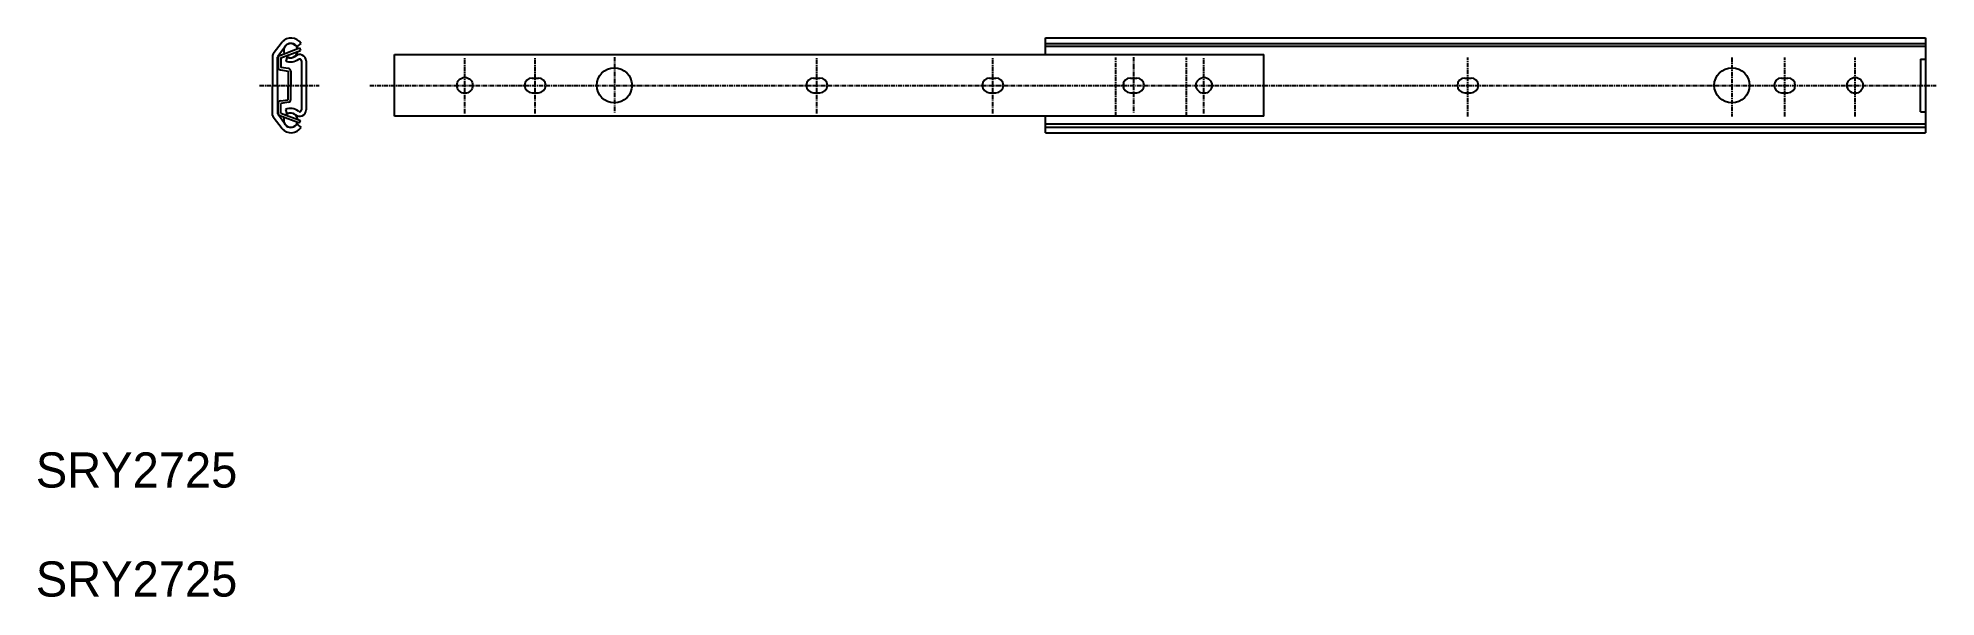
# Model space of a CAD drawing. Extents: x 208 to 747, y 87 to 246.
import ezdxf

# ---------------------------------------------------------------- set-up
doc = ezdxf.new("R2010")
doc.units = 0
doc.linetypes.add('CENTER', pattern=[2, 1.25, -0.25, 0.25, -0.25])
doc.layers.get('0').update_dxf_attribs({"linetype": 'CONTINUOUS'})
doc.layers.add('CENTER', color=1, linetype='CENTER')

msp = doc.modelspace()

# ---------------------------------------------------------------- linework, layer by layer
at = {"color": 7, "linetype": 'CONTINUOUS'}
for p, q in [((277.19, 245.31), (274.66, 241.97)), ((278.46, 244.52), (275.95, 241.15)), ((276.56, 241.51), (282.18, 243.61)), ((276.8, 240.82), (282.43, 242.93)), ((281.36, 243.98), (282.59, 244.9)), ((282.18, 243.61), (282.45, 242.93)), ((282.18, 243.61), (282.45, 242.93)), ((494.12, 241.76), (494.12, 246.47)), ((494.12, 246.47), (744.12, 246.47)), ((494.12, 244.87), (744.12, 244.87)), ((744.12, 243.99), (494.12, 243.99)), ((744.12, 246.47), (744.12, 219.47)), ((274.5, 241.52), (274.5, 232.97)), ((275.92, 232.97), (275.92, 240.98)), ((276.07, 240.81), (276.07, 238.1)), ((276.71, 237.36), (278.93, 237.04)), ((276.8, 240.82), (276.8, 238.09)), ((279.02, 237.76), (276.8, 238.09)), ((278.67, 241.06), (278.22, 239.85)), ((282.72, 239.93), (282.72, 226.01)), ((284, 239.93), (284, 226.01)), ((309.12, 224.18), (309.12, 241.76)), ((309.12, 241.76), (556.12, 241.76)), ((556.12, 224.18), (556.12, 241.76)), ((742.72, 240.47), (744.12, 240.47)), ((742.72, 240.47), (742.72, 232.97)), ((274.5, 224.42), (274.5, 232.97)), ((275.92, 232.97), (275.92, 224.96)), ((278.93, 237.04), (278.93, 232.97)), ((278.93, 228.9), (278.93, 232.97)), ((279.66, 237.02), (279.66, 232.97)), ((279.66, 228.92), (279.66, 232.97)), ((348.22, 235.07), (350.02, 235.07)), ((428.22, 235.07), (430.02, 235.07)), ((478.22, 235.07), (480.02, 235.07)), ((518.22, 235.07), (520.02, 235.07)), ((613.22, 235.07), (615.02, 235.07)), ((703.22, 235.07), (705.02, 235.07)), ((742.72, 225.47), (742.72, 232.97)), ((276.07, 225.13), (276.07, 227.84)), ((276.71, 228.58), (278.93, 228.9)), ((279.02, 228.18), (276.8, 227.85)), ((276.8, 225.12), (276.8, 227.85)), ((348.22, 230.87), (350.02, 230.87)), ((428.22, 230.87), (430.02, 230.87)), ((478.22, 230.87), (480.02, 230.87)), ((518.22, 230.87), (520.02, 230.87)), ((613.22, 230.87), (615.02, 230.87)), ((703.22, 230.87), (705.02, 230.87)), ((277.19, 220.63), (274.66, 223.97)), ((278.46, 221.42), (275.95, 224.79)), ((276.56, 224.43), (282.18, 222.33)), ((276.8, 225.12), (282.43, 223.01)), ((278.67, 224.88), (278.22, 226.09)), ((281.36, 221.96), (282.59, 221.04)), ((282.18, 222.33), (282.45, 223.01)), ((282.18, 222.33), (282.45, 223.01)), ((282.18, 222.33), (282.45, 223.01)), ((282.18, 222.33), (282.45, 223.01)), ((556.12, 224.18), (309.12, 224.18)), ((494.12, 219.47), (494.12, 224.18)), ((744.12, 221.95), (494.12, 221.95)), ((742.72, 225.47), (744.12, 225.47)), ((494.12, 221.07), (744.12, 221.07)), ((494.12, 219.47), (744.12, 219.47))]:
    msp.add_line(p, q, dxfattribs=at)
msp.add_lwpolyline([(282.72, 239.93, 0.640043), (281.83, 240.34, -0.294108), (278.22, 239.85)], format="xyb", dxfattribs=at)
for centre, radius in [((371.62, 232.97), 5), ((689.12, 232.97), 5), ((329.12, 232.97), 2.25), ((539.12, 232.97), 2.25), ((724.12, 232.97), 2.25)]:
    msp.add_circle(centre, radius, dxfattribs=at)
for centre, radius, start, end in [((279.73, 243.04), 3.41, 33.0428, 138.1067), ((279.65, 242.86), 2.01, 15.3366, 205.6072), ((279.65, 242.86), 2.04, 33.3251, 125.563), ((275.25, 241.52), 0.749, 142.8223, 180), ((276.42, 240.98), 0.5, 160.6676, 180), ((276.82, 240.81), 0.749, 110.4719, 180), ((276.82, 238.1), 0.749, 180, 261.6749), ((279.65, 242.86), 2.01, 227.3948, 353.5521), ((279.64, 242.9), 2.08, 242.0793, 310.484), ((278.91, 237.02), 0.749, 0, 81.6749), ((282.18, 239.93), 1.82, 0, 130.484), ((348.22, 232.97), 2.1, 90, 270), ((350.02, 232.97), 2.1, 270, 90), ((428.22, 232.97), 2.1, 90, 270), ((430.02, 232.97), 2.1, 270, 90), ((478.22, 232.97), 2.1, 90, 270), ((480.02, 232.97), 2.1, 270, 90), ((518.22, 232.97), 2.1, 90, 270), ((514.12, 232.97), 2.25, 341.1694, 18.8306), ((520.02, 232.97), 2.1, 270, 90), ((613.22, 232.97), 2.1, 90, 270), ((615.02, 232.97), 2.1, 270, 90), ((703.22, 232.97), 2.1, 90, 270), ((705.02, 232.97), 2.1, 270, 90), ((276.82, 227.84), 0.749, 98.3251, 180), ((278.91, 228.92), 0.749, 278.3251, 0), ((275.25, 224.42), 0.749, 180, 217.1777), ((276.42, 224.96), 0.5, 180, 199.3324), ((276.82, 225.13), 0.749, 180, 249.5266), ((279.65, 223.08), 2.01, 154.392, 344.6611), ((279.64, 223.04), 3.37, 49.516, 115.0721), ((279.65, 223.08), 2.01, 6.4479, 132.6052), ((279.65, 223.08), 2.04, 234.437, 326.6749), ((279.64, 223.04), 2.08, 49.516, 117.9207), ((282.18, 226.01), 1.82, 229.516, 0), ((282.18, 226.01), 0.54, 229.516, 0), ((279.73, 222.9), 3.41, 221.8933, 326.9572)]:
    msp.add_arc(centre, radius, start, end, dxfattribs=at)
at = {"layer": 'CENTER', "color": 1, "linetype": 'CENTER'}
for p, q in [((329.12, 224.97), (329.12, 240.97)), ((349.12, 224.97), (349.12, 240.97)), ((371.62, 240.97), (371.62, 224.97)), ((429.12, 224.97), (429.12, 240.97)), ((479.12, 224.97), (479.12, 240.97)), ((514.12, 224.13), (514.12, 240.86)), ((519.12, 240.97), (519.12, 224.97)), ((534.12, 224.13), (534.12, 240.86)), ((539.12, 224.97), (539.12, 240.97)), ((614.12, 224.13), (614.12, 240.86)), ((689.12, 240.86), (689.12, 224.13)), ((704.12, 224.13), (704.12, 240.86)), ((724.12, 224.13), (724.12, 240.86)), ((270.79, 232.97), (287.72, 232.97)), ((302.13, 232.97), (747.12, 232.97))]:
    msp.add_line(p, q, dxfattribs=at)

# ---------------------------------------------------------------- texts
at = {"color": 7, "linetype": 'CONTINUOUS'}
for p in [(207.23, 118.6), (207.23, 87.6)]:
    msp.add_text('SRY2725', height=10, dxfattribs=at).set_placement(p)

doc.saveas('drawing.dxf')
